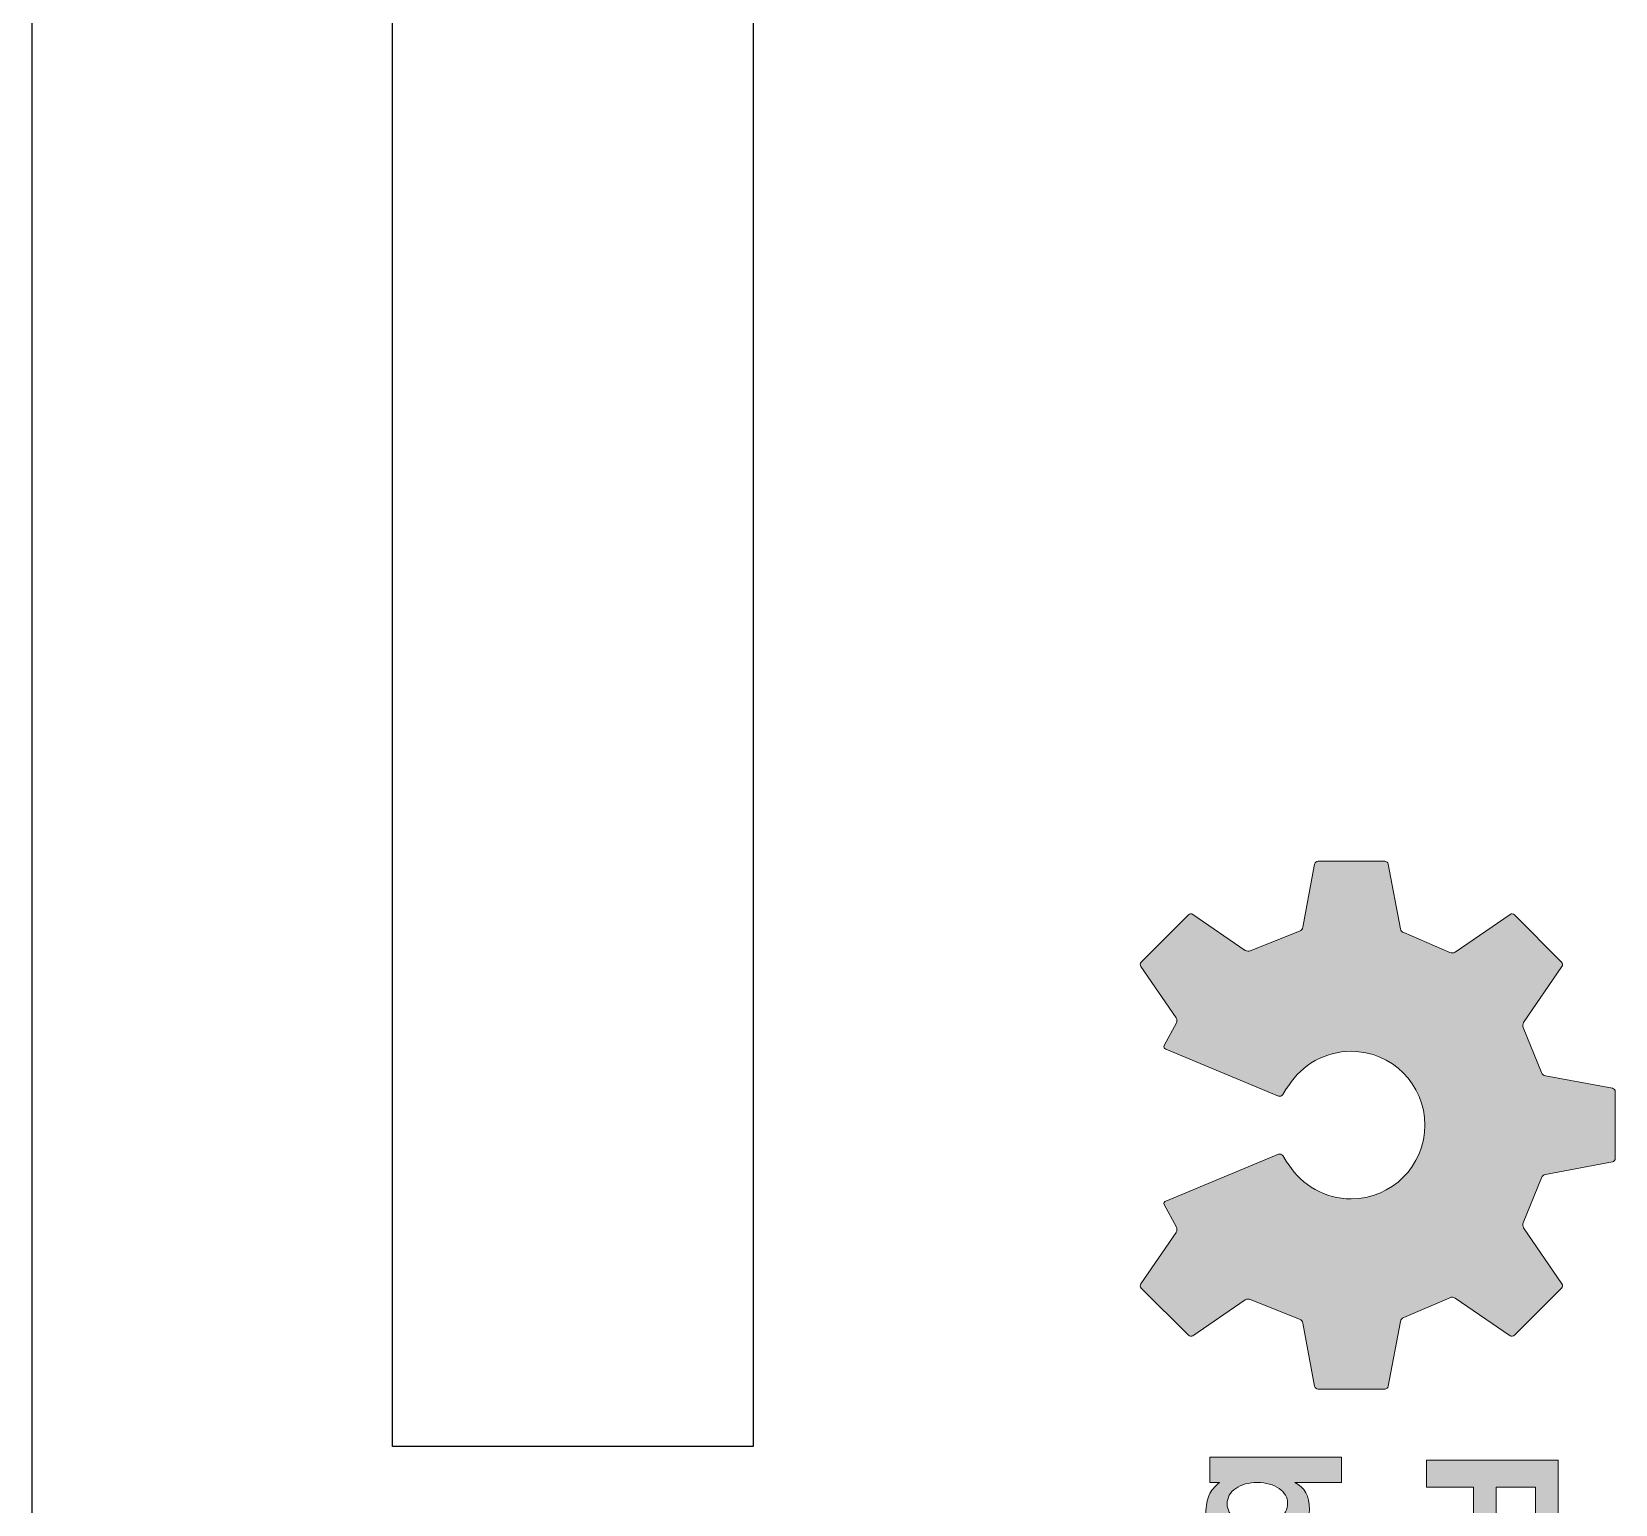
# Model space of a CAD drawing. Header units: inches. Extents: x 0.5 to 38, y -22.4 to -0.5.
# Drawn here: x 0.5 to 1.597, y -20.455 to -19.435 of the extents above; entities that cross this region are included whole.
import ezdxf

# ---------------------------------------------------------------- set-up
doc = ezdxf.new("R2010")
doc.units = ezdxf.units.IN
doc.header["$MEASUREMENT"] = 0
doc.layers.add('Layer 3', color=7, linetype='Continuous')

# ---------------------------------------------------------------- blocks, each defined once
blk = doc.blocks.new('block 4')
at = {"layer": 'Layer 3', "true_color": 0xed1f24}
h = blk.add_hatch(color=240, dxfattribs=at)
h.dxf.hatch_style = 2
edge = h.paths.add_edge_path()
edge.add_spline(control_points=[(1.4399, -20.3731), (1.4399, -20.3731), (1.4483, -20.3282), (1.4483, -20.3282), (1.4485, -20.3271), (1.4495, -20.3259), (1.4506, -20.3255), (1.4506, -20.3255), (1.4827, -20.3118), (1.4827, -20.3118), (1.4837, -20.3112), (1.4852, -20.3113), (1.4862, -20.312), (1.4862, -20.312), (1.5243, -20.3381), (1.5243, -20.3381), (1.5252, -20.3388), (1.5266, -20.3386), (1.5274, -20.3378), (1.5274, -20.3378), (1.56, -20.3052), (1.56, -20.3052), (1.5608, -20.3044), (1.561, -20.303), (1.5603, -20.3021), (1.5603, -20.3021), (1.5337, -20.2633), (1.5337, -20.2633), (1.5331, -20.2624), (1.533, -20.2608), (1.5335, -20.2598), (1.5335, -20.2598), (1.5462, -20.2287), (1.5462, -20.2287), (1.5465, -20.2276), (1.5477, -20.2266), (1.5488, -20.2264), (1.5488, -20.2264), (1.5953, -20.2177), (1.5953, -20.2177), (1.5964, -20.2175), (1.5972, -20.2164), (1.5972, -20.2153), (1.5972, -20.2153), (1.5972, -20.1691), (1.5972, -20.1691), (1.5972, -20.168), (1.5964, -20.1669), (1.5953, -20.1667), (1.5953, -20.1667), (1.5488, -20.1581), (1.5488, -20.1581), (1.5477, -20.1579), (1.5465, -20.1569), (1.5462, -20.1558), (1.5462, -20.1558), (1.5335, -20.1247), (1.5335, -20.1247), (1.533, -20.1237), (1.5331, -20.1221), (1.5337, -20.1212), (1.5337, -20.1212), (1.5603, -20.0824), (1.5603, -20.0824), (1.561, -20.0815), (1.5608, -20.0801), (1.56, -20.0793), (1.56, -20.0793), (1.5274, -20.0466), (1.5274, -20.0466), (1.5266, -20.0458), (1.5252, -20.0457), (1.5243, -20.0463), (1.5243, -20.0463), (1.4862, -20.0725), (1.4862, -20.0725), (1.4852, -20.0731), (1.4837, -20.0732), (1.4827, -20.0727), (1.4827, -20.0727), (1.4506, -20.0589), (1.4506, -20.0589), (1.4495, -20.0586), (1.4485, -20.0574), (1.4483, -20.0563), (1.4483, -20.0563), (1.4399, -20.0114), (1.4399, -20.0114), (1.4397, -20.0103), (1.4387, -20.0094), (1.4375, -20.0094), (1.4375, -20.0094), (1.3913, -20.0094), (1.3913, -20.0094), (1.3902, -20.0094), (1.3891, -20.0103), (1.3889, -20.0114), (1.3889, -20.0114), (1.3808, -20.0552), (1.3808, -20.0552), (1.3806, -20.0563), (1.3795, -20.0575), (1.3785, -20.0578), (1.3785, -20.0578), (1.3443, -20.0715), (1.3443, -20.0715), (1.3433, -20.0719), (1.3418, -20.0718), (1.3408, -20.0712), (1.3408, -20.0712), (1.3046, -20.0463), (1.3046, -20.0463), (1.3037, -20.0457), (1.3023, -20.0458), (1.3015, -20.0466), (1.3015, -20.0466), (1.2688, -20.0793), (1.2688, -20.0793), (1.268, -20.0801), (1.2679, -20.0815), (1.2685, -20.0824), (1.2685, -20.0824), (1.293, -20.118), (1.293, -20.118), (1.2936, -20.1189), (1.2937, -20.1205), (1.2931, -20.1214), (1.2931, -20.1214), (1.2847, -20.1371), (1.2847, -20.1371), (1.2842, -20.1381), (1.2846, -20.1393), (1.2857, -20.1397), (1.2857, -20.1397), (1.3639, -20.1721), (1.3639, -20.1721), (1.3649, -20.1725), (1.3662, -20.1721), (1.3668, -20.1711), (1.3668, -20.1711), (1.3692, -20.1672), (1.3692, -20.1672), (1.3697, -20.1665), (1.3704, -20.1655), (1.3711, -20.1647), (1.3802, -20.1505), (1.3961, -20.1411), (1.4142, -20.1411), (1.4424, -20.1411), (1.4653, -20.164), (1.4653, -20.1922), (1.4653, -20.2205), (1.4424, -20.2433), (1.4142, -20.2433), (1.3961, -20.2433), (1.3802, -20.2339), (1.3711, -20.2197), (1.3704, -20.219), (1.3697, -20.218), (1.3692, -20.2173), (1.3692, -20.2173), (1.3668, -20.2133), (1.3668, -20.2133), (1.3662, -20.2124), (1.3649, -20.212), (1.3639, -20.2124), (1.3639, -20.2124), (1.2857, -20.2448), (1.2857, -20.2448), (1.2846, -20.2452), (1.2842, -20.2463), (1.2847, -20.2473), (1.2847, -20.2473), (1.2931, -20.263), (1.2931, -20.263), (1.2937, -20.264), (1.2936, -20.2655), (1.293, -20.2665), (1.293, -20.2665), (1.2685, -20.3021), (1.2685, -20.3021), (1.2679, -20.303), (1.268, -20.3044), (1.2688, -20.3052), (1.2688, -20.3052), (1.3015, -20.3378), (1.3015, -20.3378), (1.3023, -20.3386), (1.3037, -20.3388), (1.3046, -20.3381), (1.3046, -20.3381), (1.3408, -20.3133), (1.3408, -20.3133), (1.3418, -20.3126), (1.3433, -20.3125), (1.3443, -20.313), (1.3443, -20.313), (1.3785, -20.3267), (1.3785, -20.3267), (1.3795, -20.327), (1.3806, -20.3282), (1.3808, -20.3293), (1.3808, -20.3293), (1.3889, -20.3731), (1.3889, -20.3731), (1.3891, -20.3742), (1.3902, -20.3751), (1.3913, -20.3751), (1.3913, -20.3751), (1.4375, -20.3751), (1.4375, -20.3751), (1.4387, -20.3751), (1.4397, -20.3742), (1.4399, -20.3731)], knot_values=[0, 0, 0, 0, 0.013889, 0.013889, 0.013889, 0.027778, 0.027778, 0.027778, 0.041667, 0.041667, 0.041667, 0.055556, 0.055556, 0.055556, 0.069444, 0.069444, 0.069444, 0.083333, 0.083333, 0.083333, 0.097222, 0.097222, 0.097222, 0.111111, 0.111111, 0.111111, 0.125, 0.125, 0.125, 0.138889, 0.138889, 0.138889, 0.152778, 0.152778, 0.152778, 0.166667, 0.166667, 0.166667, 0.180556, 0.180556, 0.180556, 0.194444, 0.194444, 0.194444, 0.208333, 0.208333, 0.208333, 0.222222, 0.222222, 0.222222, 0.236111, 0.236111, 0.236111, 0.25, 0.25, 0.25, 0.263889, 0.263889, 0.263889, 0.277778, 0.277778, 0.277778, 0.291667, 0.291667, 0.291667, 0.305556, 0.305556, 0.305556, 0.319444, 0.319444, 0.319444, 0.333333, 0.333333, 0.333333, 0.347222, 0.347222, 0.347222, 0.361111, 0.361111, 0.361111, 0.375, 0.375, 0.375, 0.388889, 0.388889, 0.388889, 0.402778, 0.402778, 0.402778, 0.416667, 0.416667, 0.416667, 0.430556, 0.430556, 0.430556, 0.444444, 0.444444, 0.444444, 0.458333, 0.458333, 0.458333, 0.472222, 0.472222, 0.472222, 0.486111, 0.486111, 0.486111, 0.5, 0.5, 0.5, 0.513889, 0.513889, 0.513889, 0.527778, 0.527778, 0.527778, 0.541667, 0.541667, 0.541667, 0.555556, 0.555556, 0.555556, 0.569444, 0.569444, 0.569444, 0.583333, 0.583333, 0.583333, 0.597222, 0.597222, 0.597222, 0.611111, 0.611111, 0.611111, 0.625, 0.625, 0.625, 0.638889, 0.638889, 0.638889, 0.652778, 0.652778, 0.652778, 0.666667, 0.666667, 0.666667, 0.680556, 0.680556, 0.680556, 0.694444, 0.694444, 0.694444, 0.708333, 0.708333, 0.708333, 0.722222, 0.722222, 0.722222, 0.736111, 0.736111, 0.736111, 0.75, 0.75, 0.75, 0.763889, 0.763889, 0.763889, 0.777778, 0.777778, 0.777778, 0.791667, 0.791667, 0.791667, 0.805556, 0.805556, 0.805556, 0.819444, 0.819444, 0.819444, 0.833333, 0.833333, 0.833333, 0.847222, 0.847222, 0.847222, 0.861111, 0.861111, 0.861111, 0.875, 0.875, 0.875, 0.888889, 0.888889, 0.888889, 0.902778, 0.902778, 0.902778, 0.916667, 0.916667, 0.916667, 0.930556, 0.930556, 0.930556, 0.944444, 0.944444, 0.944444, 0.958333, 0.958333, 0.958333, 0.972222, 0.972222, 0.972222, 0.986111, 0.986111, 0.986111, 0.986111], degree=3, periodic=0)
edge.add_line((1.4399, -20.3731), (1.4399, -20.3731))
at = {"layer": 'Layer 3', "lineweight": 0}
blk.add_open_spline([(1.4399, -20.3731), (1.4399, -20.3731), (1.4483, -20.3282), (1.4483, -20.3282), (1.4485, -20.3271), (1.4495, -20.3259), (1.4506, -20.3255), (1.4506, -20.3255), (1.4827, -20.3118), (1.4827, -20.3118), (1.4837, -20.3112), (1.4852, -20.3113), (1.4862, -20.312), (1.4862, -20.312), (1.5243, -20.3381), (1.5243, -20.3381), (1.5252, -20.3388), (1.5266, -20.3386), (1.5274, -20.3378), (1.5274, -20.3378), (1.56, -20.3052), (1.56, -20.3052), (1.5608, -20.3044), (1.561, -20.303), (1.5603, -20.3021), (1.5603, -20.3021), (1.5337, -20.2633), (1.5337, -20.2633), (1.5331, -20.2624), (1.533, -20.2608), (1.5335, -20.2598), (1.5335, -20.2598), (1.5462, -20.2287), (1.5462, -20.2287), (1.5465, -20.2276), (1.5477, -20.2266), (1.5488, -20.2264), (1.5488, -20.2264), (1.5953, -20.2177), (1.5953, -20.2177), (1.5964, -20.2175), (1.5972, -20.2164), (1.5972, -20.2153), (1.5972, -20.2153), (1.5972, -20.1691), (1.5972, -20.1691), (1.5972, -20.168), (1.5964, -20.1669), (1.5953, -20.1667), (1.5953, -20.1667), (1.5488, -20.1581), (1.5488, -20.1581), (1.5477, -20.1579), (1.5465, -20.1569), (1.5462, -20.1558), (1.5462, -20.1558), (1.5335, -20.1247), (1.5335, -20.1247), (1.533, -20.1237), (1.5331, -20.1221), (1.5337, -20.1212), (1.5337, -20.1212), (1.5603, -20.0824), (1.5603, -20.0824), (1.561, -20.0815), (1.5608, -20.0801), (1.56, -20.0793), (1.56, -20.0793), (1.5274, -20.0466), (1.5274, -20.0466), (1.5266, -20.0458), (1.5252, -20.0457), (1.5243, -20.0463), (1.5243, -20.0463), (1.4862, -20.0725), (1.4862, -20.0725), (1.4852, -20.0731), (1.4837, -20.0732), (1.4827, -20.0727), (1.4827, -20.0727), (1.4506, -20.0589), (1.4506, -20.0589), (1.4495, -20.0586), (1.4485, -20.0574), (1.4483, -20.0563), (1.4483, -20.0563), (1.4399, -20.0114), (1.4399, -20.0114), (1.4397, -20.0103), (1.4387, -20.0094), (1.4375, -20.0094), (1.4375, -20.0094), (1.3913, -20.0094), (1.3913, -20.0094), (1.3902, -20.0094), (1.3891, -20.0103), (1.3889, -20.0114), (1.3889, -20.0114), (1.3808, -20.0552), (1.3808, -20.0552), (1.3806, -20.0563), (1.3795, -20.0575), (1.3785, -20.0578), (1.3785, -20.0578), (1.3443, -20.0715), (1.3443, -20.0715), (1.3433, -20.0719), (1.3418, -20.0718), (1.3408, -20.0712), (1.3408, -20.0712), (1.3046, -20.0463), (1.3046, -20.0463), (1.3037, -20.0457), (1.3023, -20.0458), (1.3015, -20.0466), (1.3015, -20.0466), (1.2688, -20.0793), (1.2688, -20.0793), (1.268, -20.0801), (1.2679, -20.0815), (1.2685, -20.0824), (1.2685, -20.0824), (1.293, -20.118), (1.293, -20.118), (1.2936, -20.1189), (1.2937, -20.1205), (1.2931, -20.1214), (1.2931, -20.1214), (1.2847, -20.1371), (1.2847, -20.1371), (1.2842, -20.1381), (1.2846, -20.1393), (1.2857, -20.1397), (1.2857, -20.1397), (1.3639, -20.1721), (1.3639, -20.1721), (1.3649, -20.1725), (1.3662, -20.1721), (1.3668, -20.1711), (1.3668, -20.1711), (1.3692, -20.1672), (1.3692, -20.1672), (1.3697, -20.1665), (1.3704, -20.1655), (1.3711, -20.1647), (1.3802, -20.1505), (1.3961, -20.1411), (1.4142, -20.1411), (1.4424, -20.1411), (1.4653, -20.164), (1.4653, -20.1922), (1.4653, -20.2205), (1.4424, -20.2433), (1.4142, -20.2433), (1.3961, -20.2433), (1.3802, -20.2339), (1.3711, -20.2197), (1.3704, -20.219), (1.3697, -20.218), (1.3692, -20.2173), (1.3692, -20.2173), (1.3668, -20.2133), (1.3668, -20.2133), (1.3662, -20.2124), (1.3649, -20.212), (1.3639, -20.2124), (1.3639, -20.2124), (1.2857, -20.2448), (1.2857, -20.2448), (1.2846, -20.2452), (1.2842, -20.2463), (1.2847, -20.2473), (1.2847, -20.2473), (1.2931, -20.263), (1.2931, -20.263), (1.2937, -20.264), (1.2936, -20.2655), (1.293, -20.2665), (1.293, -20.2665), (1.2685, -20.3021), (1.2685, -20.3021), (1.2679, -20.303), (1.268, -20.3044), (1.2688, -20.3052), (1.2688, -20.3052), (1.3015, -20.3378), (1.3015, -20.3378), (1.3023, -20.3386), (1.3037, -20.3388), (1.3046, -20.3381), (1.3046, -20.3381), (1.3408, -20.3133), (1.3408, -20.3133), (1.3418, -20.3126), (1.3433, -20.3125), (1.3443, -20.313), (1.3443, -20.313), (1.3785, -20.3267), (1.3785, -20.3267), (1.3795, -20.327), (1.3806, -20.3282), (1.3808, -20.3293), (1.3808, -20.3293), (1.3889, -20.3731), (1.3889, -20.3731), (1.3891, -20.3742), (1.3902, -20.3751), (1.3913, -20.3751), (1.3913, -20.3751), (1.4375, -20.3751), (1.4375, -20.3751), (1.4387, -20.3751), (1.4397, -20.3742), (1.4399, -20.3731)], degree=3, knots=[0, 0, 0, 0, 1, 1, 1, 2, 2, 2, 3, 3, 3, 4, 4, 4, 5, 5, 5, 6, 6, 6, 7, 7, 7, 8, 8, 8, 9, 9, 9, 10, 10, 10, 11, 11, 11, 12, 12, 12, 13, 13, 13, 14, 14, 14, 15, 15, 15, 16, 16, 16, 17, 17, 17, 18, 18, 18, 19, 19, 19, 20, 20, 20, 21, 21, 21, 22, 22, 22, 23, 23, 23, 24, 24, 24, 25, 25, 25, 26, 26, 26, 27, 27, 27, 28, 28, 28, 29, 29, 29, 30, 30, 30, 31, 31, 31, 32, 32, 32, 33, 33, 33, 34, 34, 34, 35, 35, 35, 36, 36, 36, 37, 37, 37, 38, 38, 38, 39, 39, 39, 40, 40, 40, 41, 41, 41, 42, 42, 42, 43, 43, 43, 44, 44, 44, 45, 45, 45, 46, 46, 46, 47, 47, 47, 48, 48, 48, 49, 49, 49, 50, 50, 50, 51, 51, 51, 52, 52, 52, 53, 53, 53, 54, 54, 54, 55, 55, 55, 56, 56, 56, 57, 57, 57, 58, 58, 58, 59, 59, 59, 60, 60, 60, 61, 61, 61, 62, 62, 62, 63, 63, 63, 64, 64, 64, 65, 65, 65, 66, 66, 66, 67, 67, 67, 68, 68, 68, 69, 69, 69, 70, 70, 70, 71, 71, 71, 71], dxfattribs=at)
blk = doc.blocks.new('block 6')
at = {"layer": 'Layer 3', "true_color": 0xed1f24}
h = blk.add_hatch(color=240, dxfattribs=at)
h.dxf.hatch_style = 2
edge = h.paths.add_edge_path()
edge.add_spline(control_points=[(1.3499, -20.4868), (1.3418, -20.4868), (1.3341, -20.4847), (1.3268, -20.4806), (1.318, -20.4756), (1.3136, -20.4691), (1.3136, -20.4611), (1.3136, -20.456), (1.3143, -20.4517), (1.3158, -20.4484), (1.3172, -20.4455), (1.3196, -20.4426), (1.3229, -20.4398), (1.3229, -20.4398), (1.3164, -20.4398), (1.3164, -20.4398), (1.3164, -20.4398), (1.3164, -20.4223), (1.3164, -20.4223), (1.3164, -20.4223), (1.4076, -20.4223), (1.4076, -20.4223), (1.4076, -20.4223), (1.4076, -20.4398), (1.4076, -20.4398), (1.4076, -20.4398), (1.3752, -20.4398), (1.3752, -20.4398), (1.3819, -20.443), (1.3853, -20.4492), (1.3853, -20.4583), (1.3853, -20.467), (1.3821, -20.474), (1.3756, -20.4791), (1.3691, -20.4842), (1.3605, -20.4868), (1.3499, -20.4868)], knot_values=[0, 0, 0, 0, 1, 1, 1, 2, 2, 2, 3, 3, 3, 4, 4, 4, 5, 5, 5, 6, 6, 6, 7, 7, 7, 8, 8, 8, 9, 9, 9, 10, 10, 10, 11, 11, 11, 12, 12, 12, 12], degree=3, periodic=1)
edge = h.paths.add_edge_path()
edge.add_spline(control_points=[(1.3489, -20.4689), (1.3554, -20.4689), (1.3605, -20.4675), (1.3644, -20.4648), (1.3683, -20.462), (1.3702, -20.4584), (1.3702, -20.454), (1.3702, -20.4501), (1.3682, -20.4467), (1.3643, -20.4439), (1.3603, -20.4412), (1.3553, -20.4398), (1.3493, -20.4398), (1.3432, -20.4398), (1.3381, -20.4411), (1.3342, -20.4439), (1.3303, -20.4466), (1.3283, -20.4502), (1.3283, -20.4546), (1.3283, -20.4588), (1.3303, -20.4623), (1.3341, -20.4649), (1.338, -20.4676), (1.3429, -20.4689), (1.3489, -20.4689)], knot_values=[0, 0, 0, 0, 1, 1, 1, 2, 2, 2, 3, 3, 3, 4, 4, 4, 5, 5, 5, 6, 6, 6, 7, 7, 7, 8, 8, 8, 8], degree=3, periodic=1)
h = blk.add_hatch(color=240, dxfattribs=at)
h.dxf.hatch_style = 2
edge = h.paths.add_edge_path()
edge.add_spline(control_points=[(1.5284, -20.494), (1.52, -20.494), (1.513, -20.4915), (1.5074, -20.4865), (1.5018, -20.4815), (1.4989, -20.4758), (1.4989, -20.4693), (1.4989, -20.4693), (1.4989, -20.4431), (1.4989, -20.4431), (1.4989, -20.4431), (1.4664, -20.4431), (1.4664, -20.4431), (1.4664, -20.4431), (1.4664, -20.4244), (1.4664, -20.4244), (1.4664, -20.4244), (1.5576, -20.4244), (1.5576, -20.4244), (1.5576, -20.4244), (1.5576, -20.4673), (1.5576, -20.4673), (1.5576, -20.4761), (1.555, -20.4828), (1.5498, -20.4873), (1.5447, -20.4918), (1.5375, -20.494), (1.5284, -20.494)], knot_values=[0, 0, 0, 0, 1, 1, 1, 2, 2, 2, 3, 3, 3, 4, 4, 4, 5, 5, 5, 6, 6, 6, 7, 7, 7, 8, 8, 8, 9, 9, 9, 9], degree=3, periodic=1)
edge = h.paths.add_edge_path()
edge.add_spline(control_points=[(1.5296, -20.4759), (1.5333, -20.4759), (1.5363, -20.4749), (1.5386, -20.4729), (1.5408, -20.4709), (1.5419, -20.4681), (1.5419, -20.4645), (1.5419, -20.4645), (1.5419, -20.4431), (1.5419, -20.4431), (1.5419, -20.4431), (1.5146, -20.4431), (1.5146, -20.4431), (1.5146, -20.4431), (1.5146, -20.465), (1.5146, -20.465), (1.5146, -20.468), (1.5162, -20.4706), (1.5194, -20.4728), (1.5224, -20.4749), (1.5258, -20.4759), (1.5296, -20.4759)], knot_values=[0, 0, 0, 0, 1, 1, 1, 2, 2, 2, 3, 3, 3, 4, 4, 4, 5, 5, 5, 6, 6, 6, 7, 7, 7, 7], degree=3, periodic=1)
at = {"layer": 'Layer 3', "lineweight": 0}
for points, knots in [([(1.3499, -20.4868), (1.3418, -20.4868), (1.3341, -20.4847), (1.3268, -20.4806), (1.318, -20.4756), (1.3136, -20.4691), (1.3136, -20.4611), (1.3136, -20.456), (1.3143, -20.4517), (1.3158, -20.4484), (1.3172, -20.4455), (1.3196, -20.4426), (1.3229, -20.4398), (1.3229, -20.4398), (1.3164, -20.4398), (1.3164, -20.4398), (1.3164, -20.4398), (1.3164, -20.4223), (1.3164, -20.4223), (1.3164, -20.4223), (1.4076, -20.4223), (1.4076, -20.4223), (1.4076, -20.4223), (1.4076, -20.4398), (1.4076, -20.4398), (1.4076, -20.4398), (1.3752, -20.4398), (1.3752, -20.4398), (1.3819, -20.443), (1.3853, -20.4492), (1.3853, -20.4583), (1.3853, -20.467), (1.3821, -20.474), (1.3756, -20.4791), (1.3691, -20.4842), (1.3605, -20.4868), (1.3499, -20.4868)], [0, 0, 0, 0, 1, 1, 1, 2, 2, 2, 3, 3, 3, 4, 4, 4, 5, 5, 5, 6, 6, 6, 7, 7, 7, 8, 8, 8, 9, 9, 9, 10, 10, 10, 11, 11, 11, 12, 12, 12, 12]), ([(1.5284, -20.494), (1.52, -20.494), (1.513, -20.4915), (1.5074, -20.4865), (1.5018, -20.4815), (1.4989, -20.4758), (1.4989, -20.4693), (1.4989, -20.4693), (1.4989, -20.4431), (1.4989, -20.4431), (1.4989, -20.4431), (1.4664, -20.4431), (1.4664, -20.4431), (1.4664, -20.4431), (1.4664, -20.4244), (1.4664, -20.4244), (1.4664, -20.4244), (1.5576, -20.4244), (1.5576, -20.4244), (1.5576, -20.4244), (1.5576, -20.4673), (1.5576, -20.4673), (1.5576, -20.4761), (1.555, -20.4828), (1.5498, -20.4873), (1.5447, -20.4918), (1.5375, -20.494), (1.5284, -20.494)], [0, 0, 0, 0, 1, 1, 1, 2, 2, 2, 3, 3, 3, 4, 4, 4, 5, 5, 5, 6, 6, 6, 7, 7, 7, 8, 8, 8, 9, 9, 9, 9]), ([(1.3489, -20.4689), (1.3554, -20.4689), (1.3605, -20.4675), (1.3644, -20.4648), (1.3683, -20.462), (1.3702, -20.4584), (1.3702, -20.454), (1.3702, -20.4501), (1.3682, -20.4467), (1.3643, -20.4439), (1.3603, -20.4412), (1.3553, -20.4398), (1.3493, -20.4398), (1.3432, -20.4398), (1.3381, -20.4411), (1.3342, -20.4439), (1.3303, -20.4466), (1.3283, -20.4502), (1.3283, -20.4546), (1.3283, -20.4588), (1.3303, -20.4623), (1.3341, -20.4649), (1.338, -20.4676), (1.3429, -20.4689), (1.3489, -20.4689)], [0, 0, 0, 0, 1, 1, 1, 2, 2, 2, 3, 3, 3, 4, 4, 4, 5, 5, 5, 6, 6, 6, 7, 7, 7, 8, 8, 8, 8]), ([(1.5296, -20.4759), (1.5333, -20.4759), (1.5363, -20.4749), (1.5386, -20.4729), (1.5408, -20.4709), (1.5419, -20.4681), (1.5419, -20.4645), (1.5419, -20.4645), (1.5419, -20.4431), (1.5419, -20.4431), (1.5419, -20.4431), (1.5146, -20.4431), (1.5146, -20.4431), (1.5146, -20.4431), (1.5146, -20.465), (1.5146, -20.465), (1.5146, -20.468), (1.5162, -20.4706), (1.5194, -20.4728), (1.5224, -20.4749), (1.5258, -20.4759), (1.5296, -20.4759)], [0, 0, 0, 0, 1, 1, 1, 2, 2, 2, 3, 3, 3, 4, 4, 4, 5, 5, 5, 6, 6, 6, 7, 7, 7, 7])]:
    blk.add_open_spline(points, degree=3, knots=knots, dxfattribs=at)
blk = doc.blocks.new('block 5')
at = {"layer": 'Layer 3'}
blk.add_blockref('block 6', (0, 0), dxfattribs=at)
blk = doc.blocks.new('block 3')
at = {"layer": 'Layer 3'}
for name in ['block 4', 'block 5']:
    blk.add_blockref(name, (0, 0), dxfattribs=at)

msp = doc.modelspace()

# ---------------------------------------------------------------- linework, layer by layer
at = {"layer": 'Layer 3', "color": 18, "lineweight": 25, "true_color": 0x010101}
for points in [[(0.5, -18.4149), (0.5, -22.4149)], [(0.75, -20.4149), (0.75, -18.4149)], [(1, -18.4149), (1, -20.4149)], [(1, -20.4149), (0.75, -20.4149)]]:
    msp.add_lwpolyline(points, dxfattribs=at)

# ---------------------------------------------------------------- block references
at = {"layer": 'Layer 3'}
msp.add_blockref('block 3', (0, 0), dxfattribs=at)

doc.saveas('drawing.dxf')
